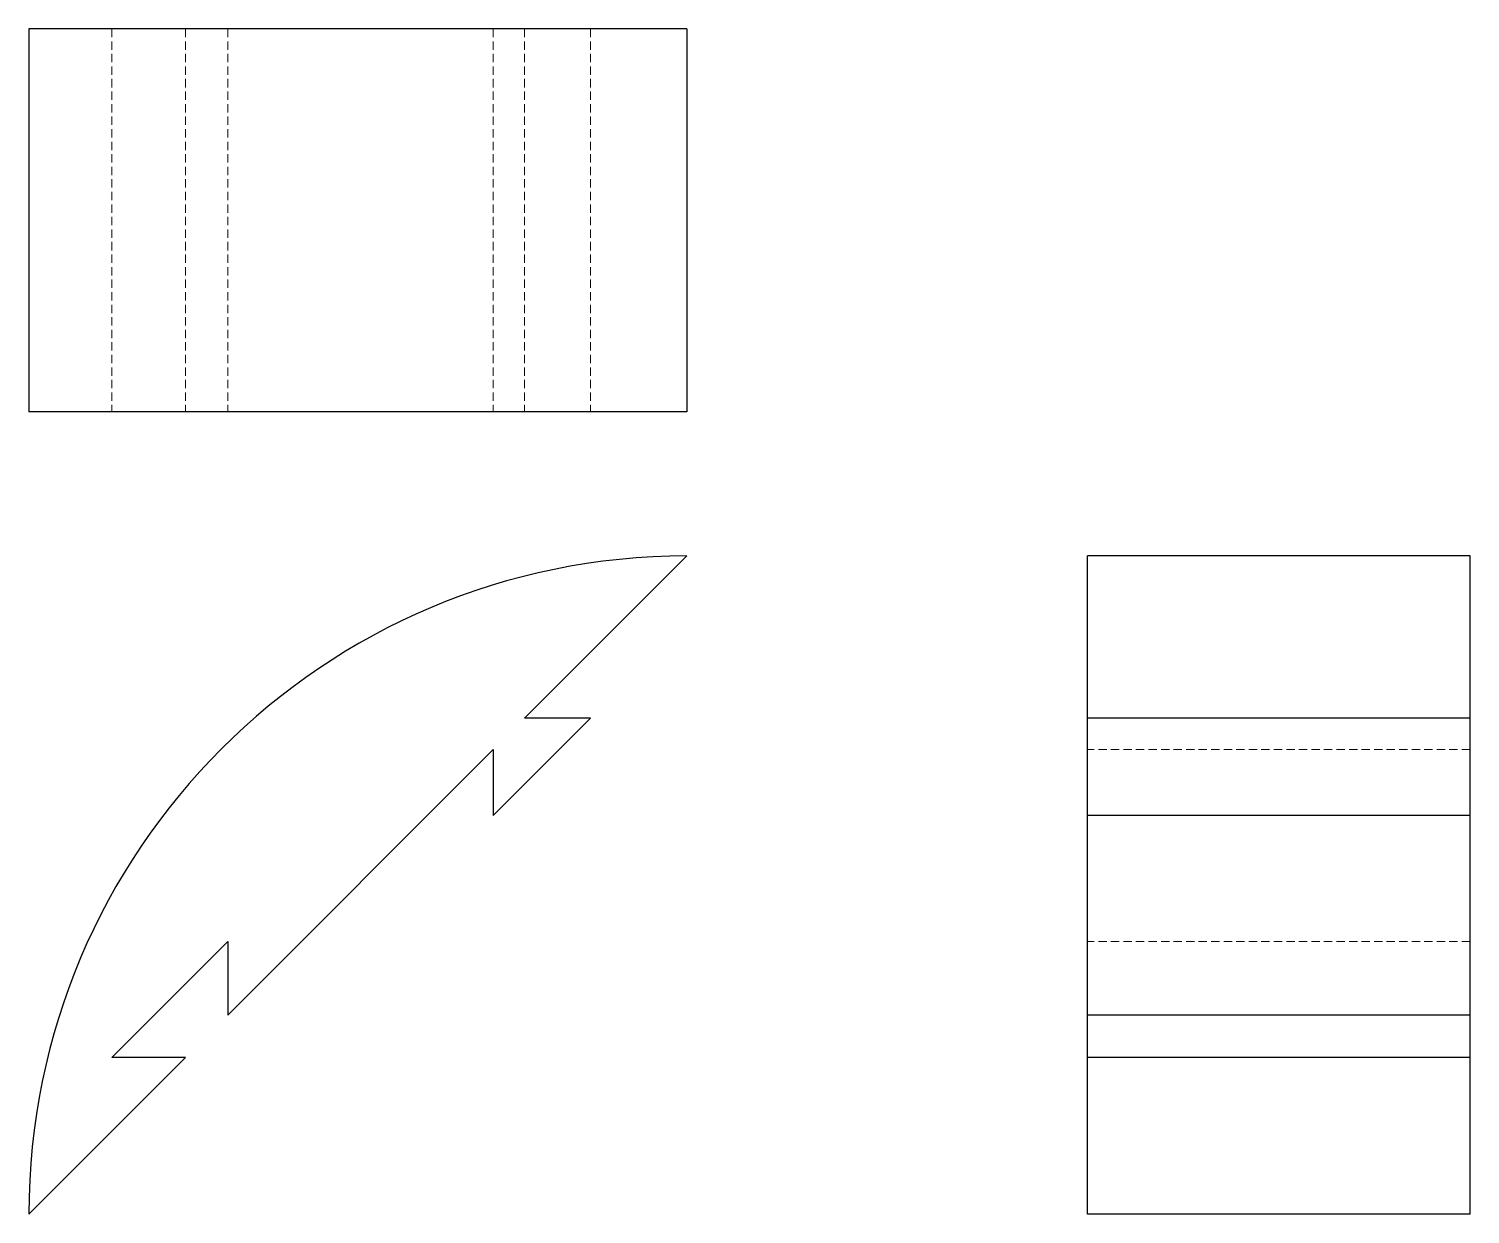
# Model space of a CAD drawing. Header units: millimetres. Extents: x 33 to 252, y 7 to 187.
import ezdxf

# ---------------------------------------------------------------- set-up
doc = ezdxf.new("R2010")
doc.units = ezdxf.units.MM
doc.linetypes.add('HIDDEN', pattern=[1.905, 1.27, -0.635])

msp = doc.modelspace()

# ---------------------------------------------------------------- linework, layer by layer
at = {"color": 7, "linetype": 'Continuous', "lineweight": 25}
for p, q in [((33, 187.09), (33, 128.91)), ((133, 187.09), (33, 187.09)), ((133, 187.09), (133, 128.91)), ((133, 128.91), (33, 128.91)), ((108.36, 82.36), (133, 107)), ((252.09, 107), (193.91, 107)), ((193.91, 82.36), (193.91, 107)), ((252.09, 82.36), (252.09, 107)), ((103.58, 67.55), (118.39, 82.36)), ((118.39, 82.36), (108.36, 82.36)), ((252.09, 82.36), (193.91, 82.36)), ((193.91, 67.55), (193.91, 82.36)), ((252.09, 67.55), (252.09, 82.36)), ((63.24, 37.24), (103.58, 77.58)), ((103.58, 77.58), (103.58, 67.55)), ((252.09, 67.55), (193.91, 67.55)), ((193.91, 37.24), (193.91, 67.55)), ((252.09, 37.24), (252.09, 67.55)), ((45.64, 30.82), (63.24, 48.42)), ((63.24, 48.42), (63.24, 37.24)), ((252.09, 37.24), (193.91, 37.24)), ((193.91, 30.82), (193.91, 37.24)), ((252.09, 30.82), (252.09, 37.24)), ((33, 7), (56.82, 30.82)), ((56.82, 30.82), (45.64, 30.82)), ((252.09, 30.82), (193.91, 30.82)), ((193.91, 7), (193.91, 30.82)), ((252.09, 7), (252.09, 30.82)), ((252.09, 7), (193.91, 7))]:
    msp.add_line(p, q, dxfattribs=at)
at = {"color": 7, "linetype": 'HIDDEN', "lineweight": 18}
for p, q in [((45.64, 187.09), (45.64, 128.91)), ((56.82, 187.09), (56.82, 128.91)), ((63.24, 187.09), (63.24, 128.91)), ((103.58, 187.09), (103.58, 128.91)), ((108.36, 187.09), (108.36, 128.91)), ((118.39, 187.09), (118.39, 128.91)), ((252.09, 77.58), (193.91, 77.58)), ((252.09, 48.42), (193.91, 48.42))]:
    msp.add_line(p, q, dxfattribs=at)
at = {"color": 7, "linetype": 'Continuous', "lineweight": 25}
msp.add_arc((133, 7), 100, 90, 180, dxfattribs=at)

doc.saveas('drawing.dxf')
